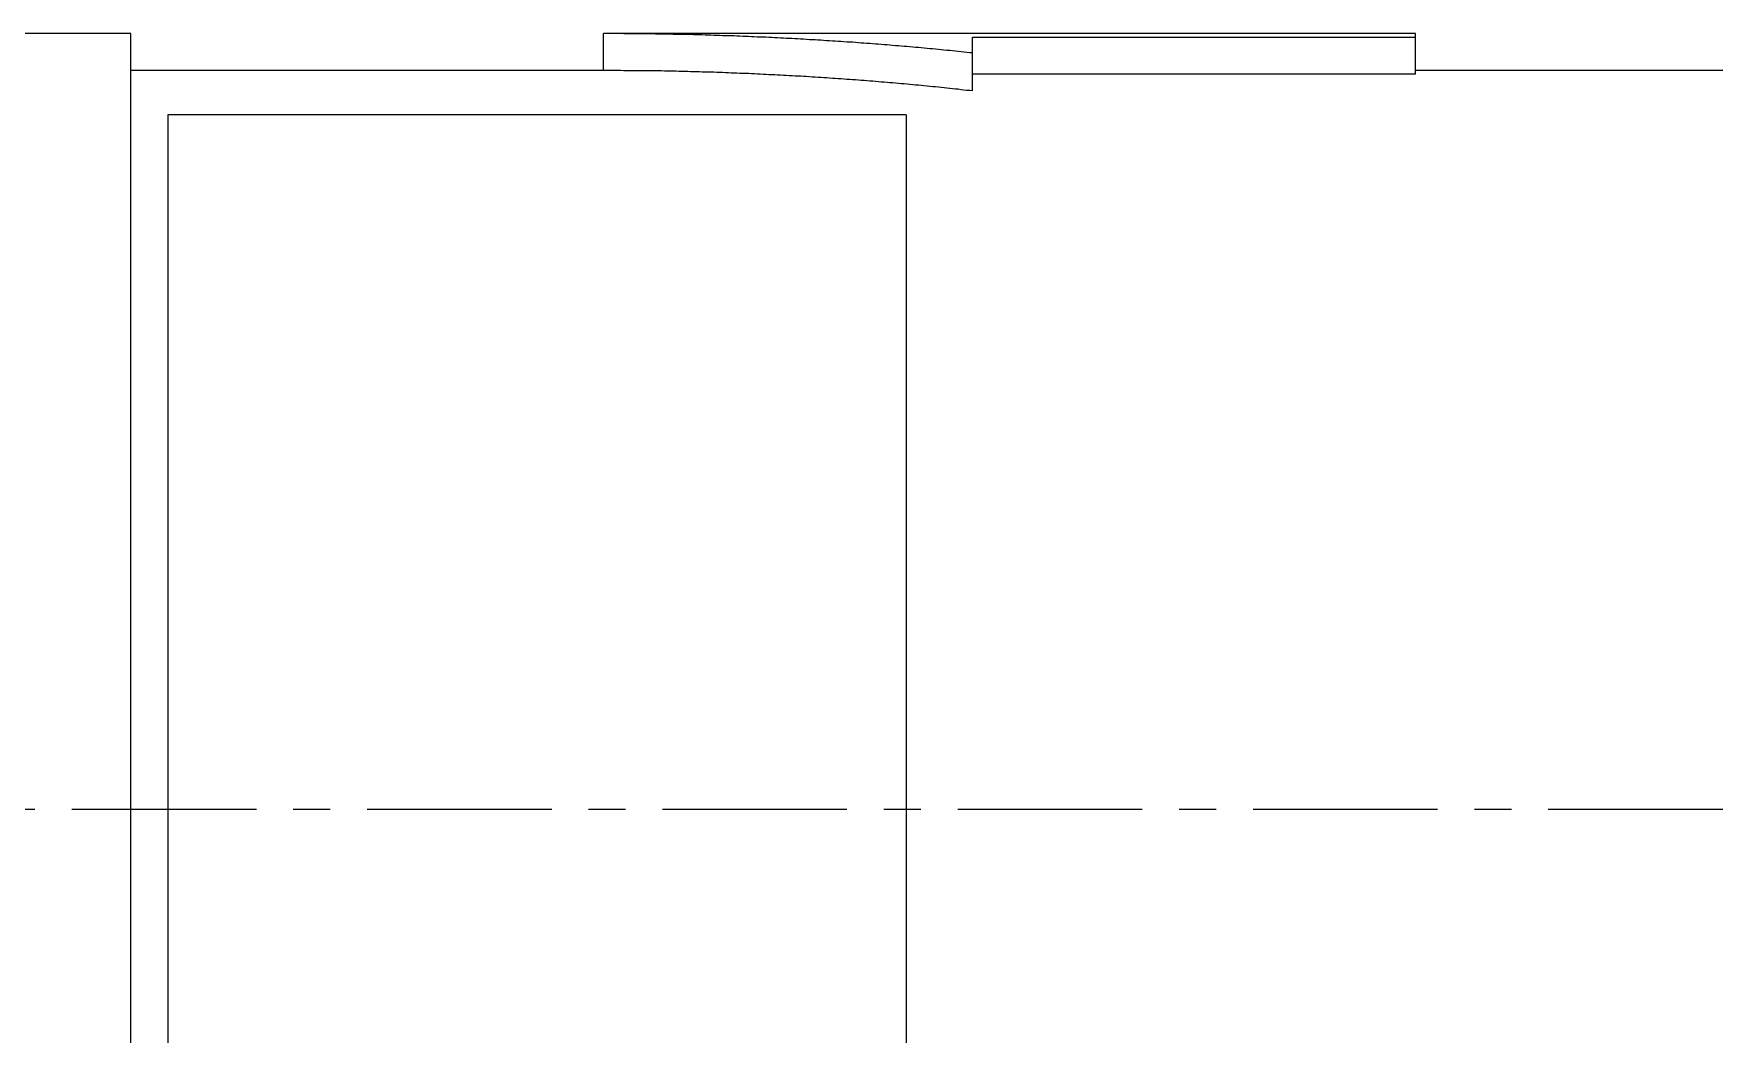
# Model space of a CAD drawing. Extents: x -4 to 102, y -14 to 59.
# Drawn here: x 35.11 to 46.49, y 7.53 to 14.31 of the extents above; entities that cross this region are included whole.
import ezdxf

# ---------------------------------------------------------------- set-up
doc = ezdxf.new("R2010")
doc.units = 0
doc.linetypes.add('CENTER', pattern=[2, 1.25, -0.25, 0.25, -0.25])
doc.layers.get('0').update_dxf_attribs({"linetype": 'CONTINUOUS'})
doc.layers.add('CENTER', color=1, linetype='CENTER')

msp = doc.modelspace()

# ---------------------------------------------------------------- linework, layer by layer
at = {"color": 7, "linetype": 'CONTINUOUS'}
for p, q in [((35.768, 14.308), (29.168, 14.308)), ((35.768, 3.808), (35.768, 14.308)), ((44.468, 14.308), (38.968, 14.308)), ((38.968, 14.058), (38.968, 14.308)), ((41.468, 14.284), (44.468, 14.284)), ((41.468, 13.92), (41.468, 14.284)), ((44.468, 14.033), (44.468, 14.308)), ((38.968, 14.058), (35.768, 14.058)), ((44.468, 14.033), (41.468, 14.033)), ((48.348, 14.058), (44.468, 14.058)), ((36.018, 13.758), (36.018, 0.758)), ((41.018, 13.758), (36.018, 13.758)), ((41.018, 13.758), (41.018, 0.758))]:
    msp.add_line(p, q, dxfattribs=at)
for points in [[(41.468, 14.177, 0), (41.449, 14.179, 0), (41.429, 14.181, 0), (41.41, 14.183, 0), (41.391, 14.185, 0), (41.372, 14.187, 0), (41.352, 14.189, 0), (41.333, 14.191, 0), (41.314, 14.193, 0), (41.295, 14.194, 0), (41.275, 14.196, 0), (41.256, 14.198, 0), (41.237, 14.2, 0), (41.218, 14.202, 0), (41.198, 14.204, 0), (41.179, 14.206, 0), (41.16, 14.207, 0), (41.14, 14.209, 0), (41.121, 14.211, 0), (41.102, 14.213, 0), (41.082, 14.214, 0), (41.063, 14.216, 0), (41.044, 14.218, 0), (41.024, 14.22, 0), (41.005, 14.221, 0), (40.986, 14.223, 0), (40.966, 14.225, 0), (40.947, 14.226, 0), (40.927, 14.228, 0), (40.908, 14.229, 0), (40.889, 14.231, 0), (40.869, 14.232, 0), (40.85, 14.234, 0), (40.83, 14.236, 0), (40.811, 14.237, 0), (40.791, 14.239, 0), (40.772, 14.24, 0), (40.752, 14.242, 0), (40.733, 14.243, 0), (40.714, 14.244, 0), (40.694, 14.246, 0), (40.675, 14.247, 0), (40.655, 14.249, 0), (40.636, 14.25, 0), (40.616, 14.251, 0), (40.597, 14.253, 0), (40.577, 14.254, 0), (40.558, 14.255, 0), (40.538, 14.257, 0), (40.519, 14.258, 0), (40.499, 14.259, 0), (40.48, 14.26, 0), (40.46, 14.261, 0), (40.441, 14.263, 0), (40.421, 14.264, 0), (40.402, 14.265, 0), (40.382, 14.266, 0), (40.363, 14.267, 0), (40.343, 14.269, 0), (40.324, 14.27, 0), (40.304, 14.271, 0), (40.284, 14.272, 0), (40.265, 14.273, 0), (40.245, 14.274, 0), (40.226, 14.275, 0), (40.206, 14.276, 0), (40.187, 14.277, 0), (40.167, 14.278, 0), (40.147, 14.279, 0), (40.128, 14.28, 0), (40.108, 14.281, 0), (40.089, 14.282, 0), (40.069, 14.283, 0), (40.049, 14.284, 0), (40.03, 14.284, 0), (40.01, 14.285, 0), (39.99, 14.286, 0), (39.971, 14.287, 0), (39.951, 14.288, 0), (39.932, 14.289, 0), (39.912, 14.289, 0), (39.892, 14.29, 0), (39.873, 14.291, 0), (39.853, 14.292, 0), (39.834, 14.292, 0), (39.814, 14.293, 0), (39.794, 14.294, 0), (39.775, 14.294, 0), (39.755, 14.295, 0), (39.735, 14.296, 0), (39.716, 14.296, 0), (39.696, 14.297, 0), (39.676, 14.297, 0), (39.657, 14.298, 0), (39.637, 14.299, 0), (39.617, 14.299, 0), (39.598, 14.3, 0), (39.578, 14.3, 0), (39.558, 14.301, 0), (39.539, 14.301, 0), (39.519, 14.302, 0), (39.499, 14.302, 0), (39.48, 14.302, 0), (39.46, 14.303, 0), (39.44, 14.303, 0), (39.421, 14.304, 0), (39.401, 14.304, 0), (39.381, 14.304, 0), (39.362, 14.305, 0), (39.342, 14.305, 0), (39.322, 14.305, 0), (39.303, 14.306, 0), (39.283, 14.306, 0), (39.263, 14.306, 0), (39.243, 14.306, 0), (39.224, 14.306, 0), (39.204, 14.307, 0), (39.184, 14.307, 0), (39.165, 14.307, 0), (39.145, 14.307, 0), (39.125, 14.307, 0), (39.106, 14.307, 0), (39.086, 14.308, 0), (39.066, 14.308, 0), (39.047, 14.308, 0), (39.027, 14.308, 0), (39.007, 14.308, 0), (38.987, 14.308, 0), (38.968, 14.308, 0)], [(41.468, 13.92, 0), (41.449, 13.922, 0), (41.429, 13.924, 0), (41.41, 13.926, 0), (41.391, 13.928, 0), (41.372, 13.931, 0), (41.353, 13.933, 0), (41.333, 13.935, 0), (41.314, 13.937, 0), (41.295, 13.939, 0), (41.276, 13.941, 0), (41.256, 13.943, 0), (41.237, 13.945, 0), (41.218, 13.947, 0), (41.199, 13.948, 0), (41.179, 13.95, 0), (41.16, 13.952, 0), (41.141, 13.954, 0), (41.121, 13.956, 0), (41.102, 13.958, 0), (41.083, 13.96, 0), (41.063, 13.961, 0), (41.044, 13.963, 0), (41.025, 13.965, 0), (41.005, 13.967, 0), (40.986, 13.969, 0), (40.967, 13.97, 0), (40.947, 13.972, 0), (40.928, 13.974, 0), (40.909, 13.975, 0), (40.889, 13.977, 0), (40.87, 13.979, 0), (40.85, 13.98, 0), (40.831, 13.982, 0), (40.812, 13.983, 0), (40.792, 13.985, 0), (40.773, 13.986, 0), (40.753, 13.988, 0), (40.734, 13.99, 0), (40.714, 13.991, 0), (40.695, 13.993, 0), (40.675, 13.994, 0), (40.656, 13.995, 0), (40.637, 13.997, 0), (40.617, 13.998, 0), (40.598, 14, 0), (40.578, 14.001, 0), (40.559, 14.002, 0), (40.539, 14.004, 0), (40.52, 14.005, 0), (40.5, 14.007, 0), (40.481, 14.008, 0), (40.461, 14.009, 0), (40.442, 14.01, 0), (40.422, 14.012, 0), (40.403, 14.013, 0), (40.383, 14.014, 0), (40.363, 14.015, 0), (40.344, 14.017, 0), (40.324, 14.018, 0), (40.305, 14.019, 0), (40.285, 14.02, 0), (40.266, 14.021, 0), (40.246, 14.022, 0), (40.227, 14.023, 0), (40.207, 14.024, 0), (40.187, 14.025, 0), (40.168, 14.027, 0), (40.148, 14.027, 0), (40.129, 14.028, 0), (40.109, 14.03, 0), (40.089, 14.03, 0), (40.07, 14.031, 0), (40.05, 14.032, 0), (40.031, 14.033, 0), (40.011, 14.034, 0), (39.991, 14.035, 0), (39.972, 14.036, 0), (39.952, 14.037, 0), (39.932, 14.038, 0), (39.913, 14.038, 0), (39.893, 14.039, 0), (39.873, 14.04, 0), (39.854, 14.041, 0), (39.834, 14.041, 0), (39.815, 14.042, 0), (39.795, 14.043, 0), (39.775, 14.044, 0), (39.756, 14.044, 0), (39.736, 14.045, 0), (39.716, 14.046, 0), (39.697, 14.046, 0), (39.677, 14.047, 0), (39.657, 14.047, 0), (39.638, 14.048, 0), (39.618, 14.049, 0), (39.598, 14.049, 0), (39.579, 14.05, 0), (39.559, 14.05, 0), (39.539, 14.051, 0), (39.52, 14.051, 0), (39.5, 14.052, 0), (39.48, 14.052, 0), (39.46, 14.053, 0), (39.441, 14.053, 0), (39.421, 14.053, 0), (39.401, 14.054, 0), (39.382, 14.054, 0), (39.362, 14.055, 0), (39.342, 14.055, 0), (39.323, 14.055, 0), (39.303, 14.055, 0), (39.283, 14.056, 0), (39.263, 14.056, 0), (39.244, 14.056, 0), (39.224, 14.056, 0), (39.204, 14.057, 0), (39.185, 14.057, 0), (39.165, 14.057, 0), (39.145, 14.057, 0), (39.126, 14.057, 0), (39.106, 14.057, 0), (39.086, 14.058, 0), (39.066, 14.058, 0), (39.047, 14.058, 0), (39.027, 14.058, 0), (39.007, 14.058, 0), (38.987, 14.058, 0), (38.968, 14.058, 0)]]:
    msp.add_polyline3d(points, dxfattribs=at)
at = {"layer": 'CENTER', "color": 1, "linetype": 'CENTER'}
msp.add_line((17.368, 9.058), (72.668, 9.058), dxfattribs=at)

doc.saveas('drawing.dxf')
